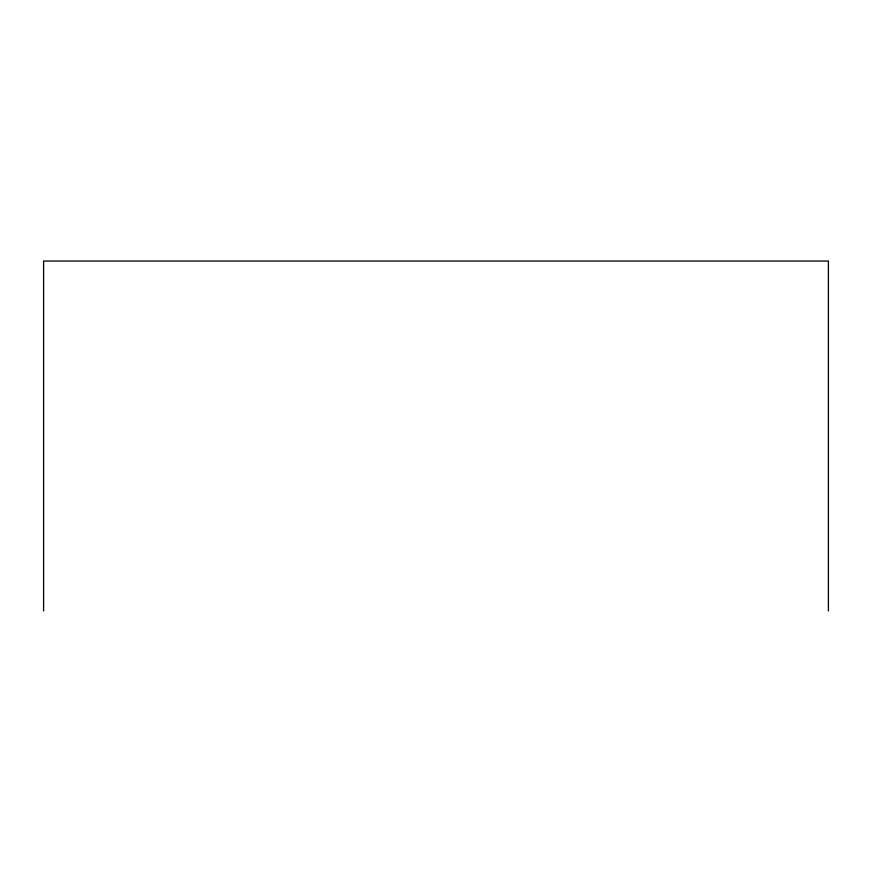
<?xml version="1.0" encoding="UTF-8"?>
<svg xmlns="http://www.w3.org/2000/svg" width="872" height="872" viewBox="0 0 872 872"><rect width="100%" height="100%" fill="white"/><g stroke="black" fill="none" stroke-linecap="round" stroke-linejoin="round"><path stroke-width="1.31" d="M828.4 610.956L828.4 261.044L43.6 261.044L43.6 610.956"/></g></svg>
